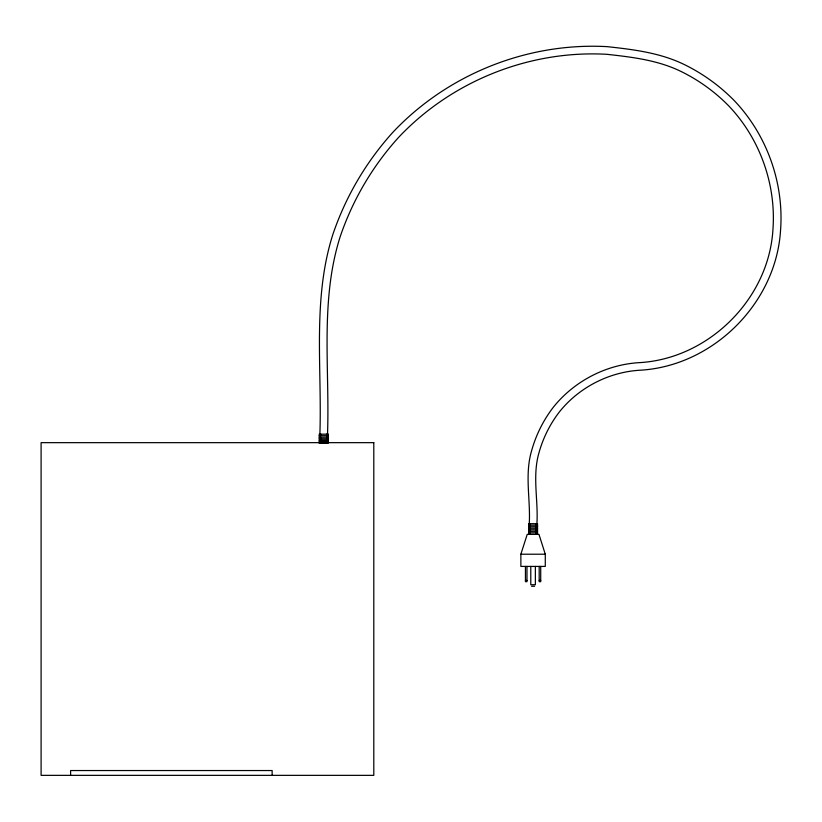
<?xml version="1.0" encoding="UTF-8"?>
<svg xmlns="http://www.w3.org/2000/svg" width="822" height="822" viewBox="0 0 822 822"><rect width="100%" height="100%" fill="white"/><g stroke="black" fill="none" stroke-linecap="round" stroke-linejoin="round"><path stroke-width="1.23" d="M520.871 554.213L527.221 534.372L538.965 534.372L545.284 554.213L545.284 566.42L520.871 566.42L520.871 554.213L545.284 554.213M319.255 435.691L328.142 435.691M319.255 437.222L328.142 437.222M319.255 438.743L328.142 438.743M319.255 440.273L328.142 440.273M319.255 441.794L328.142 441.794M528.649 525.207L537.537 525.207M528.649 526.738L537.537 526.738M528.649 528.258L537.537 528.258M528.649 529.789L537.537 529.789M528.649 531.32L537.537 531.32M528.649 532.841L537.537 532.841M525.443 580.455L526.974 580.455M539.181 580.455L540.712 580.455M531.557 586.261L534.598 586.261M540.712 566.42L540.712 581.678L539.181 581.678L539.181 566.42M537.537 534.372L537.537 523.686L528.649 523.686L528.649 534.372M536.91 523.686C538.389 500.074 532.204 476.205 538.913 452.984C543.013 438.105 549.959 424.162 559.371 411.935C578.709 387.727 608.218 372.356 639.115 370.27C712.335 366.633 775.989 303.698 780.53 230.54C784.188 183.131 766.957 134.849 734.118 100.459C719.836 85.94 703.242 73.918 684.993 64.887C660.724 52.855 633.752 49.546 607.17 46.649C527.467 42.21 447.291 74.299 392.669 132.517C365.954 162.129 345.589 196.869 332.797 234.64C312.319 299.208 322.121 367.701 319.881 434.17M536.817 525.207L536.817 526.738M536.817 528.258L536.817 529.789M536.817 531.32L536.817 532.841M536.006 523.686L536.006 525.207M536.006 526.738L536.006 528.258M536.006 529.789L536.006 531.32M536.006 532.841L536.006 534.372M535.369 566.42L535.369 584.73L530.786 584.73L530.786 566.42M530.18 523.686L530.18 525.207M530.18 526.738L530.18 528.258M530.18 529.789L530.18 531.32M530.18 532.841L530.18 534.372M529.276 523.686C530.601 499.427 524.559 474.921 531.505 451.073C535.893 435.157 543.311 420.258 553.37 407.178C573.951 381.459 605.269 364.989 638.139 362.708C707.845 359.42 768.601 299.609 772.906 229.944C776.4 184.683 759.949 138.579 728.59 105.74C714.965 91.879 699.111 80.402 681.695 71.781C658.319 60.181 632.313 57.119 606.718 54.293C529.265 49.967 451.35 81.162 398.269 137.736C372.304 166.517 352.515 200.27 340.082 236.983C319.912 300.79 329.848 368.492 327.516 434.17M529.368 525.207L529.368 526.738M529.368 528.258L529.368 529.789M529.368 531.32L529.368 532.841M526.974 566.42L526.974 581.678L525.443 581.678L525.443 566.42M327.423 435.691L327.423 437.222M327.423 438.743L327.423 443.325M327.002 440.273L327.002 441.794M326.611 434.17L326.611 435.691M326.611 437.222L326.611 438.743M326.611 440.273L326.611 441.794M326.396 440.273L326.396 441.794M325.604 440.273L325.604 441.794M324.69 440.273L324.69 441.794M323.704 440.273L323.704 441.794M322.707 440.273L322.707 441.794M321.792 440.273L321.792 441.794M321.001 440.273L321.001 441.794M320.786 434.17L320.786 435.691M320.786 437.222L320.786 438.743M320.786 440.273L320.786 441.794M320.395 440.273L320.395 441.794M320.015 440.273L320.015 441.794M319.974 435.691L319.974 437.222M319.974 438.743L319.974 440.273M319.974 441.794L319.974 443.325M272.144 775.352L272.144 770.543L70.61 770.543L70.61 775.352M328.142 434.17L319.255 434.17L319.255 443.325L328.142 443.325L328.142 434.17M373.794 442.657L41.1 442.657L41.1 775.352L373.794 775.352L373.794 442.657"/></g></svg>
